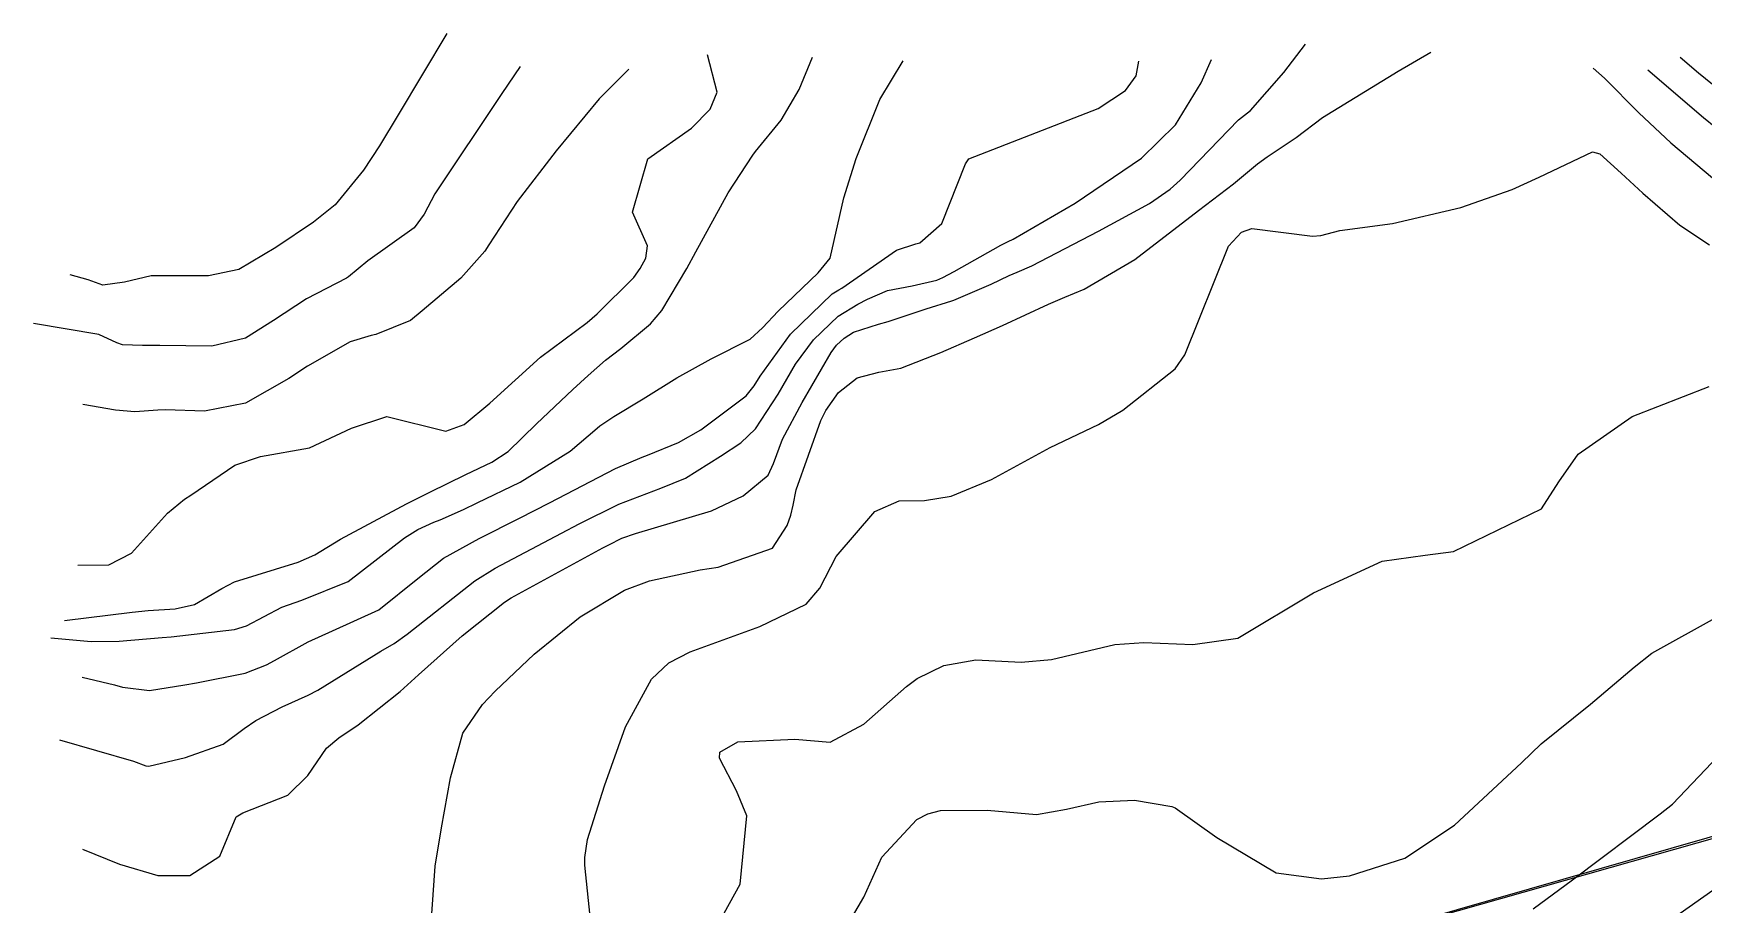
# Model space of a CAD drawing. Header units: feet. Extents: x 1318179 to 1318934, y 422542 to 423299.
# Drawn here: x 1318179.8 to 1318379.3, y 423193.8 to 423297.8 of the extents above; entities that cross this region are included whole.
import ezdxf

# ---------------------------------------------------------------- set-up
doc = ezdxf.new("R2010")
doc.units = ezdxf.units.FT
for name, color, linetype in [('C-DRNG-AREA', 150, 'CONTINUOUS'), ('C-TOPO-MAJR', 32, 'CONTINUOUS'), ('V-PROP-LINE', 7, 'CONTINUOUS')]:
    doc.layers.add(name, color=color, linetype=linetype)

msp = doc.modelspace()

# ---------------------------------------------------------------- linework, layer by layer
at = {"layer": 'C-DRNG-AREA'}
msp.add_lwpolyline([(1318356.86, 423098.92), (1318369.86, 423058.42), (1318380.36, 423059.92), (1318378.86, 423080.91), (1318382.36, 423093.41), (1318389.86, 423105.92), (1318401.36, 423115.92), (1318412.36, 423121.42), (1318433.86, 423123.42), (1318429.36, 423143.92), (1318416.36, 423181.92), (1318414.36, 423196.42), (1318409.36, 423209.92), (1318331.86, 423187.92), (1318336.36, 423175.42), (1318339.36, 423157.91), (1318351.86, 423121.41), (1318356.86, 423098.92)], close=True, dxfattribs=at)
at = {"layer": 'C-TOPO-MAJR'}
for points in [[(1318229.17, 423297.84), (1318223.35, 423288.12), (1318221.12, 423284.42), (1318219.22, 423281.53), (1318215.83, 423277.38), (1318213.24, 423275.29), (1318208.74, 423272.28), (1318204.3, 423269.64), (1318200.7, 423268.9), (1318193.85, 423268.91), (1318190.65, 423268.12), (1318188.08, 423267.78), (1318186.32, 423268.42), (1318184.17, 423269)], [(1318183.49, 423227.74), (1318191.58, 423228.73), (1318193.49, 423228.92), (1318196.73, 423229.13), (1318199.02, 423229.64), (1318202.27, 423231.55), (1318203.81, 423232.35), (1318211.4, 423234.72), (1318213.39, 423235.57), (1318216.47, 423237.45), (1318224.34, 423241.68), (1318227.14, 423243.06), (1318231.45, 423245.16), (1318234.54, 423246.65), (1318236.47, 423247.91), (1318239.87, 423251.21), (1318244.22, 423255.32), (1318246.04, 423257), (1318248.13, 423258.82), (1318249.95, 423260.23), (1318253.5, 423263.17), (1318254.83, 423264.76), (1318257.83, 423269.79), (1318258.9, 423271.77), (1318262.78, 423278.8), (1318265.72, 423283.32), (1318266.04, 423283.74), (1318269.08, 423287.5), (1318271.24, 423291.16), (1318272.85, 423295.01)], [(1318185.09, 423234.33), (1318188.79, 423234.38), (1318191.5, 423235.76), (1318195.81, 423240.57), (1318197.84, 423242.21), (1318198.58, 423242.71), (1318203.86, 423246.28), (1318206.9, 423247.32), (1318212.75, 423248.36), (1318217.79, 423250.71), (1318221.99, 423252.11), (1318229.04, 423250.34), (1318231.23, 423251.15), (1318234.3, 423253.7), (1318240.36, 423259.2), (1318244.52, 423262.29), (1318245.92, 423263.34), (1318247.1, 423264.36), (1318251.51, 423268.7), (1318252.27, 423269.78), (1318252.94, 423271.01), (1318253.12, 423272.49), (1318251.34, 423276.49), (1318253.16, 423282.87), (1318258.37, 423286.51), (1318260.63, 423288.79), (1318261.47, 423290.83), (1318260.31, 423295.3)], [(1318185.65, 423200.44), (1318190.05, 423198.66), (1318194.64, 423197.3), (1318198.46, 423197.3), (1318202.06, 423199.59), (1318203.99, 423204.31), (1318204.78, 423204.79), (1318210.19, 423206.9), (1318212.57, 423209.25), (1318214.78, 423212.48), (1318216.27, 423213.71), (1318218.58, 423215.29), (1318223.57, 423219.26), (1318225.76, 423221.24), (1318231.01, 423225.91), (1318236.07, 423229.92), (1318236.85, 423230.43), (1318247.81, 423236.41), (1318248.5, 423236.78), (1318250.07, 423237.56), (1318251.69, 423238.13), (1318260.77, 423240.83), (1318264.56, 423242.64), (1318267.55, 423245.09), (1318268.17, 423246.5), (1318269.26, 423249.41), (1318271.59, 423253.77), (1318275.07, 423259.73), (1318275.72, 423260.62), (1318276.62, 423261.47), (1318277.75, 423262.18), (1318280.72, 423263.13), (1318281.87, 423263.45), (1318286.42, 423264.97), (1318289.48, 423265.91), (1318289.71, 423265.99), (1318294.19, 423267.9), (1318296.32, 423268.93), (1318297.3, 423269.35), (1318299.04, 423270.1), (1318307.01, 423274.21), (1318313.11, 423277.54), (1318315.55, 423279.26), (1318316.74, 423280.31), (1318323.73, 423287.53), (1318324.09, 423287.82), (1318325.17, 423288.64), (1318329.13, 423293.18), (1318331.73, 423296.54)], [(1318227.13, 423189.28), (1318227.75, 423198.42), (1318228.54, 423202.99), (1318229.62, 423208.94), (1318231.07, 423214.29), (1318233.41, 423217.72), (1318234.95, 423219.31), (1318239.6, 423223.73), (1318245.1, 423228.19), (1318250.4, 423231.37), (1318253.35, 423232.46), (1318259.44, 423233.78), (1318261.58, 423234.11), (1318268.07, 423236.37), (1318269.8, 423239.09), (1318270.27, 423240.31), (1318270.54, 423241.5), (1318270.88, 423243.36), (1318273.85, 423251.64), (1318274.42, 423252.8), (1318275.94, 423254.97), (1318278.16, 423256.7), (1318280.78, 423257.4), (1318283.37, 423257.85), (1318288.18, 423259.76), (1318292.2, 423261.49), (1318295.55, 423262.95), (1318301.03, 423265.5), (1318302.99, 423266.33), (1318305.3, 423267.3), (1318311.34, 423270.86), (1318318.96, 423276.7), (1318323.14, 423279.89), (1318326.01, 423282.26), (1318327.13, 423283.1), (1318330.6, 423285.43), (1318333.75, 423287.8), (1318342.81, 423293.34), (1318346.68, 423295.6)], [(1318376.46, 423294.99), (1318378.68, 423293.12), (1318383.47, 423289.23)], [(1318237.94, 423293.88), (1318235.72, 423290.65), (1318227.71, 423278.69), (1318226.47, 423276.26), (1318225.26, 423274.64), (1318219.73, 423270.67), (1318217.41, 423268.78), (1318217.17, 423268.61), (1318212.41, 423266.14), (1318208.46, 423263.55), (1318205.13, 423261.44), (1318201.09, 423260.51), (1318194.88, 423260.58), (1318192.82, 423260.58), (1318190.42, 423260.67), (1318189.73, 423260.88), (1318187.6, 423261.89), (1318179.78, 423263.2)], [(1318181.87, 423225.65), (1318186.67, 423225.24), (1318190.01, 423225.29), (1318195.17, 423225.7), (1318196.25, 423225.77), (1318203.8, 423226.66), (1318205.22, 423227.12), (1318209.45, 423229.35), (1318211.85, 423230.17), (1318217.38, 423232.41), (1318224.12, 423237.61), (1318225.69, 423238.62), (1318227.62, 423239.47), (1318228.38, 423239.77), (1318231.14, 423241), (1318232.77, 423241.77), (1318237.92, 423244.26), (1318243.9, 423247.94), (1318247.13, 423250.69), (1318247.44, 423250.97), (1318249.09, 423252.09), (1318252.62, 423254.2), (1318256.64, 423256.72), (1318260.74, 423258.99), (1318265.39, 423261.34), (1318266.85, 423262.7), (1318268.73, 423264.67), (1318273.52, 423269.24), (1318274.94, 423270.99), (1318276.58, 423278.22), (1318278.07, 423282.91), (1318280.89, 423289.96), (1318283.65, 423294.56)], [(1318182.88, 423213.48), (1318191.72, 423210.96), (1318193.2, 423210.38), (1318193.57, 423210.34), (1318197.94, 423211.38), (1318202.44, 423212.97), (1318204.95, 423214.85), (1318206.33, 423215.8), (1318209.49, 423217.42), (1318212.61, 423218.83), (1318213.76, 423219.44), (1318221.27, 423224.07), (1318222.89, 423225.01), (1318224.44, 423226.11), (1318232.49, 423232.49), (1318234.93, 423233.99), (1318242.86, 423238.17), (1318244.96, 423239.28), (1318249.7, 423241.64), (1318254.71, 423243.56), (1318257.67, 423244.75), (1318261.84, 423247.37), (1318264.26, 423248.97), (1318266.04, 423250.63), (1318268.74, 423254.76), (1318270.82, 423258.33), (1318272.96, 423261.27), (1318275.92, 423264.08), (1318278.27, 423265.53), (1318279.42, 423266.09), (1318281.8, 423267.14), (1318284.76, 423267.71), (1318287.69, 423268.39), (1318288.41, 423268.69), (1318289.76, 423269.41), (1318295.35, 423272.55), (1318296.22, 423273), (1318296.79, 423273.28), (1318304.23, 423277.57), (1318312.14, 423282.94), (1318316.21, 423286.93), (1318319.27, 423291.95), (1318320.49, 423294.72)], [(1318185.62, 423220.97), (1318189.48, 423220.06), (1318190.43, 423219.76), (1318193.63, 423219.4), (1318197.86, 423220.06), (1318199.26, 423220.31), (1318205.09, 423221.45), (1318207.62, 423222.46), (1318208.57, 423222.95), (1318212.61, 423225.19), (1318215.52, 423226.5), (1318221.03, 423229), (1318225.7, 423232.76), (1318228.75, 423235.18), (1318233.02, 423237.52), (1318237.86, 423239.96), (1318241.42, 423241.78), (1318249.32, 423245.9), (1318252.5, 423247.25), (1318253.14, 423247.48), (1318256.83, 423249.01), (1318259.49, 423250.5), (1318264.93, 423254.56), (1318265.88, 423255.75), (1318266.57, 423256.93), (1318270.21, 423261.91), (1318275.2, 423266.73), (1318275.99, 423267.22), (1318276.34, 423267.43), (1318282.87, 423271.98), (1318285.17, 423272.71), (1318285.66, 423272.82), (1318288.27, 423275.14), (1318291.11, 423282.28), (1318291.52, 423282.86), (1318306.95, 423288.86), (1318310.21, 423291.01), (1318311.48, 423292.79), (1318311.82, 423294.53)], [(1318250.92, 423293.59), (1318247.34, 423290.04), (1318242.22, 423283.82), (1318237.55, 423277.78), (1318234.16, 423272.61), (1318233.69, 423271.84), (1318230.84, 423268.62), (1318226.23, 423264.72), (1318224.83, 423263.56), (1318220.68, 423261.88), (1318220.14, 423261.79), (1318217.6, 423261.03), (1318212.51, 423258.12), (1318210.3, 423256.62), (1318205.1, 423253.69), (1318200.22, 423252.72), (1318195.56, 423252.89), (1318194.64, 423252.86), (1318191.91, 423252.66), (1318189.57, 423252.87), (1318185.68, 423253.55)], [(1318366.07, 423293.69), (1318367.43, 423292.49), (1318371.52, 423288.34), (1318375.35, 423284.76), (1318380.35, 423280.6)], [(1318372.61, 423293.48), (1318379.26, 423287.8), (1318380.75, 423286.59)], [(1318246.27, 423192.39), (1318245.64, 423198.54), (1318245.63, 423199.42), (1318245.97, 423201.6), (1318248, 423207.98), (1318250.49, 423215.05), (1318253.62, 423220.75), (1318255.68, 423222.67), (1318258.21, 423223.98), (1318266.53, 423227.02), (1318272.07, 423229.68), (1318273.7, 423231.6), (1318275.66, 423235.37), (1318280.3, 423240.75), (1318283.21, 423242.02), (1318286.21, 423242.07), (1318289.42, 423242.57), (1318294.21, 423244.59), (1318301.23, 423248.41), (1318307.01, 423251.14), (1318309.89, 423252.87), (1318316.15, 423257.81), (1318317.33, 423259.47), (1318322.52, 423272.42), (1318324.08, 423274.1), (1318325.32, 423274.55), (1318332.55, 423273.65), (1318333.57, 423273.71), (1318335.82, 423274.3), (1318342.11, 423275.16), (1318350.29, 423277.04), (1318356.41, 423279.19), (1318359.65, 423280.66), (1318366, 423283.72), (1318366.89, 423283.48), (1318369.43, 423281.17), (1318372.01, 423278.77), (1318376.45, 423274.93), (1318379.99, 423272.61)], [(1318261.64, 423191.63), (1318264.18, 423196.25), (1318265, 423204.42), (1318263.75, 423207.41), (1318261.74, 423211.32), (1318261.77, 423212.02), (1318263.91, 423213.25), (1318270.71, 423213.56), (1318274.96, 423213.23), (1318278.99, 423215.37), (1318284.05, 423219.85), (1318285.34, 423220.82), (1318288.54, 423222.38), (1318292.33, 423223.06), (1318297.76, 423222.75), (1318301.37, 423223.07), (1318308.94, 423224.87), (1318312.43, 423225.12), (1318318.28, 423224.89), (1318323.65, 423225.62), (1318332.68, 423231.06), (1318340.87, 423234.82), (1318346.03, 423235.55), (1318349.39, 423235.96), (1318359.9, 423241.08), (1318361.99, 423244.3), (1318364.3, 423247.61), (1318370.76, 423252.1), (1318379.96, 423255.69)], [(1318275.31, 423188.46), (1318278.96, 423194.71), (1318281.14, 423199.47), (1318285.31, 423203.99), (1318286.63, 423204.64), (1318288.11, 423205.05), (1318293.72, 423205.08), (1318299.6, 423204.58), (1318303.18, 423205.2), (1318307.05, 423206.07), (1318311.29, 423206.28), (1318315.77, 423205.52), (1318316.16, 423205.35), (1318321.13, 423201.84), (1318328.21, 423197.62), (1318333.62, 423196.89), (1318336.98, 423197.26), (1318343.59, 423199.36), (1318349.54, 423203.29), (1318357.52, 423210.74), (1318359.89, 423213.03), (1318365.77, 423217.75), (1318371, 423222.17), (1318373.09, 423223.84), (1318381.04, 423228.26)], [(1318358.92, 423193.29), (1318363.61, 423196.79), (1318374.09, 423204.64), (1318375.55, 423205.79), (1318381.06, 423211.56)], [(1318376.47, 423192.81), (1318380.39, 423195.55)]]:
    msp.add_lwpolyline(points, dxfattribs=at)
at = {"layer": 'V-PROP-LINE'}
for points in [[(1318205.86, 423151.87), (1318906.18, 422568.21), (1318846.87, 423199.56), (1318846.82, 423200.09), (1318730.64, 423223.81), (1318629.46, 423273.42), (1318205.86, 423151.87)], [(1318356.86, 423098.92), (1318369.86, 423058.42), (1318380.36, 423059.92), (1318378.86, 423080.91), (1318382.36, 423093.41), (1318389.86, 423105.92), (1318401.36, 423115.92), (1318412.36, 423121.42), (1318433.86, 423123.42), (1318429.36, 423143.92), (1318416.36, 423181.92), (1318414.36, 423196.42), (1318409.36, 423209.92), (1318331.86, 423187.92), (1318336.36, 423175.42), (1318339.36, 423157.91), (1318351.86, 423121.41), (1318356.86, 423098.92)]]:
    msp.add_lwpolyline(points, close=True, dxfattribs=at)

doc.saveas('drawing.dxf')
